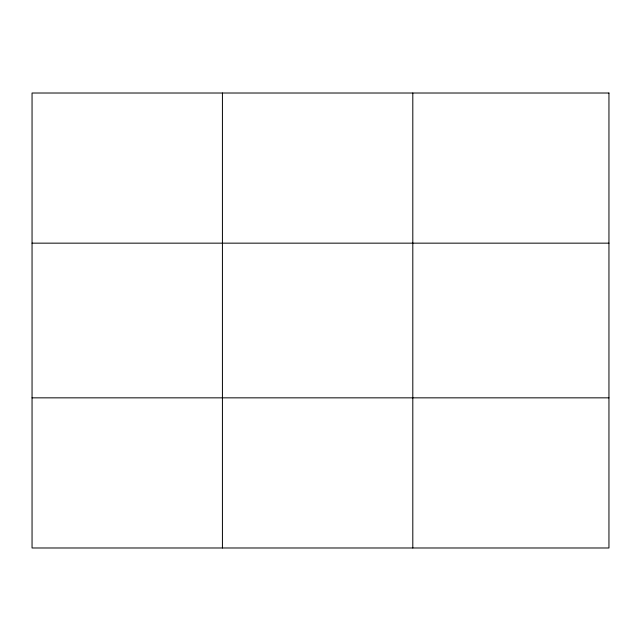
<?xml version="1.0" encoding="UTF-8"?>
<svg xmlns="http://www.w3.org/2000/svg" width="641" height="641" viewBox="0 0 641 641"><rect width="100%" height="100%" fill="white"/><g stroke="black" fill="none" stroke-linecap="round" stroke-linejoin="round"><path stroke-width="0.96" d="M222.427 547.983L222.427 93.017M412.804 547.983L412.804 93.017M32.05 243.155L608.95 243.155M32.05 397.845L608.95 397.845M608.95 93.017L608.95 547.983L32.05 547.983L32.05 93.017L608.95 93.017"/></g></svg>
